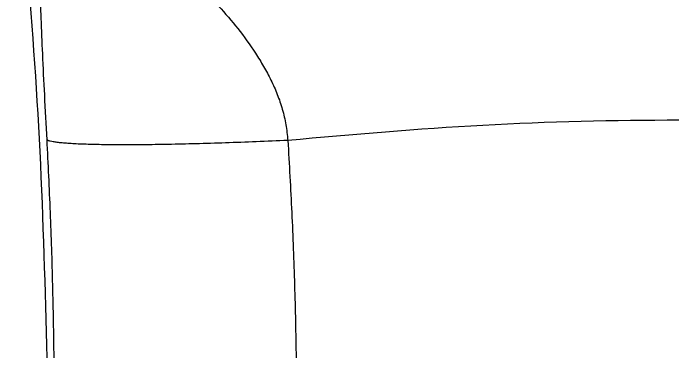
# Model space of a CAD drawing. Extents: x 10582 to 11176, y 338 to 758.
# Drawn here: x 10950.92 to 10974.33, y 619.48 to 631.7 of the extents above; entities that cross this region are included whole.
import ezdxf

# ---------------------------------------------------------------- set-up
doc = ezdxf.new("R2010")
doc.units = 0
doc.header["$LTSCALE"] = 7
doc.header["$MEASUREMENT"] = 0
doc.layers.get('0').update_dxf_attribs({"color": 2, "linetype": 'CONTINUOUS'})

msp = doc.modelspace()

# ---------------------------------------------------------------- linework, layer by layer
at = {"color": 7, "linetype": 'Continuous'}
for points in [[(10950.92151290102, 638.241305897098), (10951.35579204992, 633.925255375798), (10951.86358199982, 626.7965937039991), (10952.11551988352, 619.4725948965989)], [(10952.12288785632, 627.2146725259973), (10952.03946372162, 628.803295051499), (10951.96799506762, 630.2619858543986), (10951.91500645632, 631.5230230949984), (10951.88198744902, 632.5874711453981), (10951.86798911432, 633.4779063172992), (10951.87111784352, 634.2334548880991), (10951.88979962952, 634.8760433630979), (10951.92258499442, 635.4276945764979), (10951.96842243382, 635.9070831567989), (10952.02631620732, 636.3225841158984), (10952.09609726562, 636.686320759498), (10952.17694008782, 637.0036885578976), (10952.26826912862, 637.2803480410986)], [(10953.88017651492, 635.9843918778989), (10953.87266542552, 635.935549370599), (10953.88325772502, 635.8806542218991), (10953.91132558712, 635.819649085399), (10953.95627179142, 635.7525593919983), (10954.01736559462, 635.6794449731989), (10954.09334117502, 635.6005044054983), (10954.28433995562, 635.4260768570986), (10954.51858095942, 635.2309934568985), (10954.78741001512, 635.016381487898), (10955.08305958342, 634.7832543590977), (10955.39927565002, 634.5327594124975), (10955.73066082222, 634.265857539098), (10956.07373066892, 633.9826298942991), (10956.78187782342, 633.3685863355987), (10957.49856003252, 632.695409210499), (10958.20973455062, 631.9578064095987), (10958.89192871382, 631.156632375798), (10959.52255971052, 630.2837133811973), (10959.80800161622, 629.8176083946984), (10960.06699100132, 629.330829921999), (10960.29288547802, 628.8230551005983), (10960.47246857752, 628.2946854513976), (10960.59538000942, 627.7477343820975), (10960.66927572982, 627.1897804614983)], [(10988.47040674032, 627.1898159382982), (10981.54885451062, 627.724986349098), (10974.56987105522, 627.9038282196981), (10967.59085716852, 627.7250346858983), (10960.66932713472, 627.1899318749985)], [(10952.37454329822, 619.4801435035989), (10952.32635276712, 622.0568807865985), (10952.24242747312, 624.6377847113982), (10952.12288549172, 627.2146724007981)], [(10960.66929883722, 627.189917776199), (10959.54725904562, 627.1417907746983), (10958.45319331172, 627.1017145750976), (10957.40422798792, 627.0702824654983), (10956.41746169542, 627.0480864615985), (10955.50874793402, 627.0356157775988), (10954.68895892932, 627.0329484121977), (10953.96772180872, 627.0400595652992), (10953.35466369932, 627.0569244369982), (10953.09160522502, 627.0689935987976), (10952.85857025512, 627.0834129398992), (10952.65613080752, 627.1001004142983), (10952.48485890002, 627.1189739754974), (10952.34532655042, 627.1399515772974), (10952.23810577672, 627.1629511734992), (10952.19679098632, 627.1751835799988), (10952.16376859662, 627.187890717798), (10952.13911010982, 627.2010623309981), (10952.12289908852, 627.2146752001992)], [(10960.66932713472, 627.1899318749985), (10960.80730665742, 624.629374838598), (10960.90572702672, 622.0566864592985), (10960.96408890552, 619.4725947719982)]]:
    msp.add_spline(points, degree=3, dxfattribs=at)

doc.saveas('drawing.dxf')
